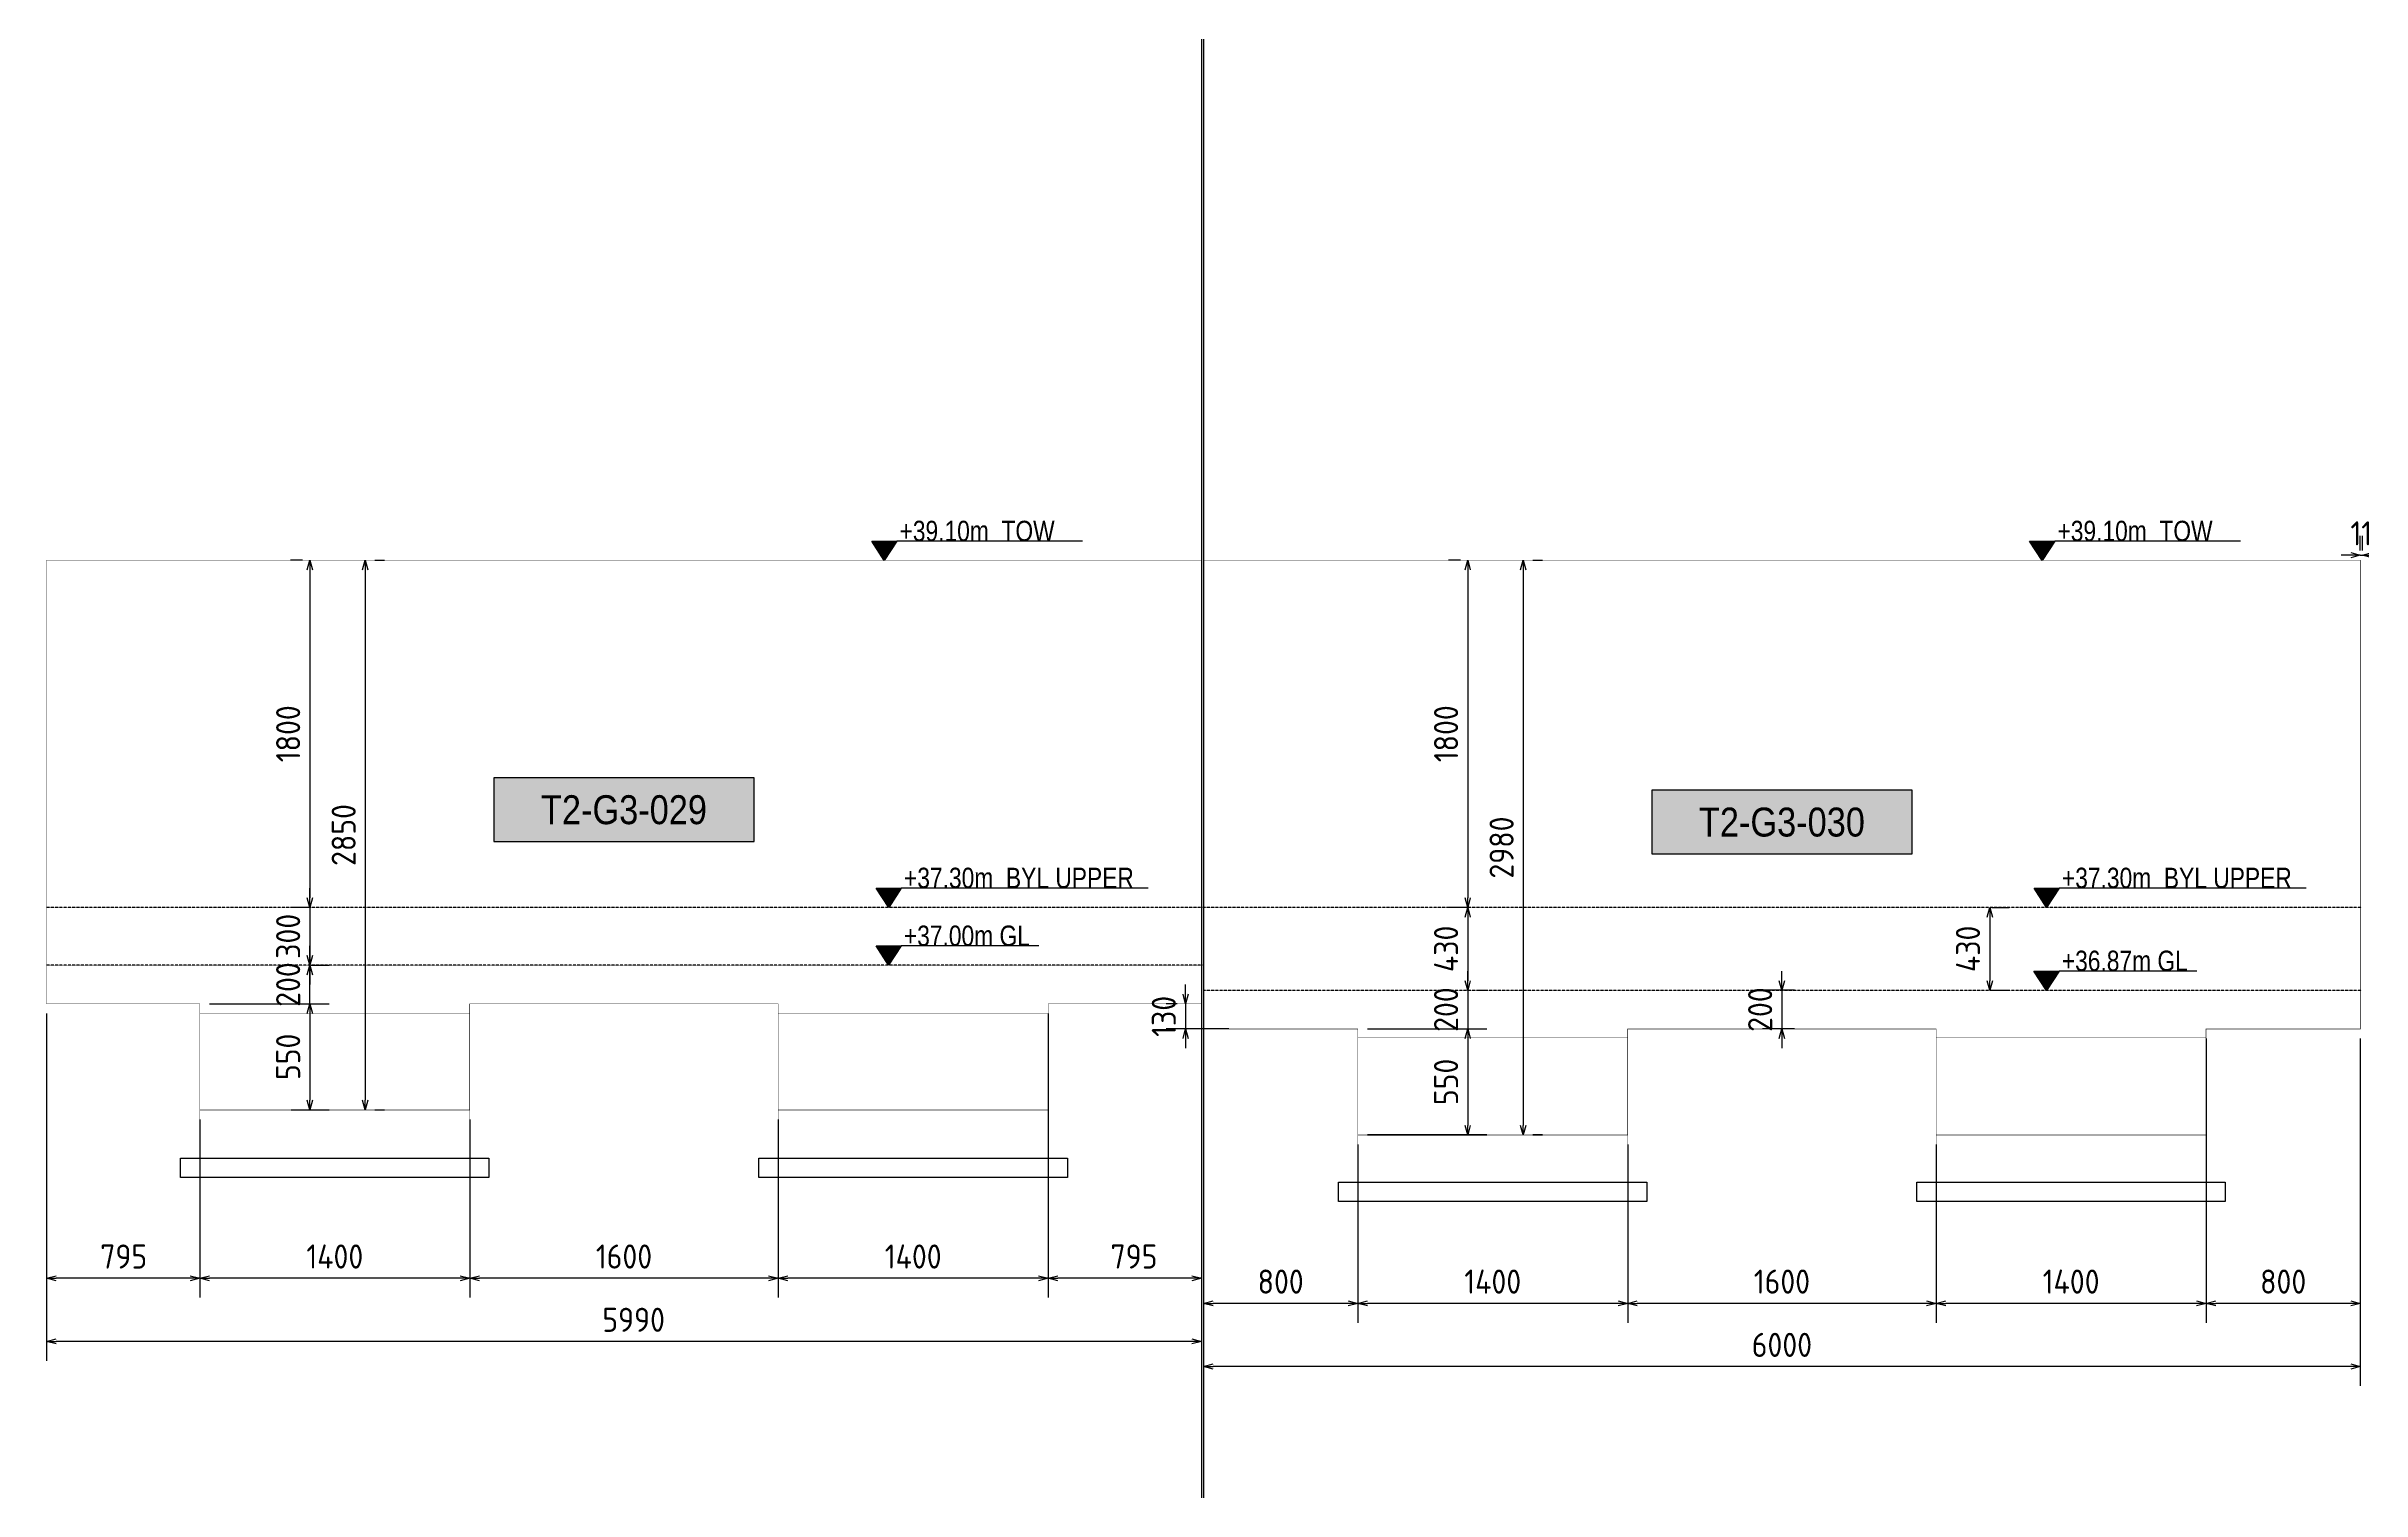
# Model space of a CAD drawing. Header units: centimetres. Extents: x -6122352 to 7132207, y -1694241 to 1947892.
# Drawn here: x 3731704 to 3743713, y 812710 to 820198 of the extents above; entities that cross this region are included whole.
import ezdxf
from ezdxf.enums import TextEntityAlignment as Align

# ---------------------------------------------------------------- set-up
doc = ezdxf.new("R2010")
doc.units = ezdxf.units.CM
doc.header["$MEASUREMENT"] = 0
doc.header["$PDMODE"] = 66
doc.header["$PDSIZE"] = 100
doc.linetypes.add('DASHED2', pattern=[0.375, 0.25, -0.125])
doc.linetypes.add('HIDDEN', pattern=[0.375, 0.25, -0.125])
for name, color, linetype in [('@MI-TYPE-01', 30, 'Continuous'), ('@MI-TYPE-02', 6, 'Continuous'), ('JML-Dimension', 1, 'Continuous'), ('PANEL-TAGS', 7, 'Continuous'), ('SECTION', 130, 'Continuous')]:
    doc.layers.add(name, color=color, linetype=linetype)
doc.styles.add('PANELTAG_STYLE', font='arial.ttf')
doc.styles.add('Schueco-BEMSTIL', font='isocpeur.ttf', dxfattribs={"width": 0.9})
doc.styles.add('txt-Pisa-std', font='arial.ttf', dxfattribs={"width": 0.8})
doc.dimstyles.new('MI- JWC-TXT-2.5 MM', dxfattribs={"dimscale": 1.5, "dimtxt": 2.5, "dimasz": 1, "dimexe": 2, "dimexo": 1, "dimgap": 1, "dimtad": 1, "dimdec": 0, "dimdsep": 46, "dimtxsty": 'Schueco-BEMSTIL', "dimblk": 'OPEN30', "dimcen": 0, "dimdle": 2, "dimclrd": 140, "dimclre": 8, "dimclrt": 40, "dimadec": 0, "dimazin": 2, "dimtfac": 1, "dimtdec": 0, "dimtix": 1, "dimtmove": 2, "dimatfit": 3, "dimldrblk": 'OPEN', "dimfxl": 2, "dimlwd": -1, "dimlwe": -1, "dimarcsym": 0})

# ---------------------------------------------------------------- blocks, each defined once
blk = doc.blocks.new('_Open30')
at = {"color": 0, "linetype": 'ByBlock', "lineweight": -2}
for p, q in [((-1, 0.27), (0, 0)), ((0, 0), (-1, -0.27)), ((0, 0), (-1, 0))]:
    blk.add_line(p, q, dxfattribs=at)
blk = doc.blocks.new('*D2874')
at = {"layer": '@MI-TYPE-01', "color": 8, "transparency": 16777216}
for p, q in [((3736900, 815184), (3736900, 813711)), ((3737695, 815184), (3737695, 813711))]:
    blk.add_line(p, q, dxfattribs=at)
at = {"layer": '@MI-TYPE-01', "color": 140, "transparency": 16777216}
blk.add_line((3737645, 813811), (3736950, 813811), dxfattribs=at)
at = {"layer": 'Defpoints', "color": 0, "transparency": 16777216}
for p in [(3736900, 815234), (3737695, 815234), (3736900, 813811)]:
    blk.add_point(p, dxfattribs=at)
at = {"layer": '@MI-TYPE-01', "color": 140, "transparency": 16777216, "xscale": 50, "yscale": 50, "zscale": 50, "rotation": 180}
blk.add_blockref('_Open30', (3736900, 813811), dxfattribs=at)
at = {"layer": '@MI-TYPE-01', "color": 140, "transparency": 16777216, "xscale": 50, "yscale": 50, "zscale": 50}
blk.add_blockref('_Open30', (3737695, 813811), dxfattribs=at)
at = {"layer": '@MI-TYPE-01', "color": 40, "transparency": 16777216, "insert": (3737345, 813924), "char_height": 125, "attachment_point": 5, "style": 'Schueco-BEMSTIL'}
blk.add_mtext('795', dxfattribs=at)
blk = doc.blocks.new('_Open')
at = {"color": 0, "linetype": 'ByBlock', "lineweight": -2}
for p, q in [((-1, 0.2), (0, 0)), ((-1, -0.2), (0, 0)), ((0, 0), (-1, 0))]:
    blk.add_line(p, q, dxfattribs=at)
blk = doc.blocks.new('*D2875')
at = {"layer": '@MI-TYPE-01', "color": 8, "transparency": 16777216}
for p, q in [((3736900, 815184), (3736900, 813711)), ((3735500, 814634), (3735500, 813711))]:
    blk.add_line(p, q, dxfattribs=at)
at = {"layer": '@MI-TYPE-01', "color": 140, "transparency": 16777216}
blk.add_line((3736850, 813811), (3735550, 813811), dxfattribs=at)
at = {"layer": 'Defpoints', "color": 0, "transparency": 16777216}
for p in [(3736900, 815234), (3735500, 814684), (3735500, 813811)]:
    blk.add_point(p, dxfattribs=at)
at = {"layer": '@MI-TYPE-01', "color": 140, "transparency": 16777216, "xscale": 50, "yscale": 50, "zscale": 50, "rotation": 180}
blk.add_blockref('_Open30', (3735500, 813811), dxfattribs=at)
at = {"layer": '@MI-TYPE-01', "color": 140, "transparency": 16777216, "xscale": 50, "yscale": 50, "zscale": 50}
blk.add_blockref('_Open30', (3736900, 813811), dxfattribs=at)
at = {"layer": '@MI-TYPE-01', "color": 40, "transparency": 16777216, "insert": (3736200, 813924), "char_height": 125, "attachment_point": 5, "style": 'Schueco-BEMSTIL'}
blk.add_mtext('1400', dxfattribs=at)
blk = doc.blocks.new('*D2876')
at = {"layer": '@MI-TYPE-01', "color": 8, "transparency": 16777216}
for p, q in [((3733900, 814634), (3733900, 813711)), ((3735500, 814634), (3735500, 813711))]:
    blk.add_line(p, q, dxfattribs=at)
at = {"layer": '@MI-TYPE-01', "color": 140, "transparency": 16777216}
blk.add_line((3735450, 813811), (3733950, 813811), dxfattribs=at)
at = {"layer": 'Defpoints', "color": 0, "transparency": 16777216}
for p in [(3733900, 814684), (3735500, 814684), (3733900, 813811)]:
    blk.add_point(p, dxfattribs=at)
at = {"layer": '@MI-TYPE-01', "color": 140, "transparency": 16777216, "xscale": 50, "yscale": 50, "zscale": 50, "rotation": 180}
blk.add_blockref('_Open30', (3733900, 813811), dxfattribs=at)
at = {"layer": '@MI-TYPE-01', "color": 140, "transparency": 16777216, "xscale": 50, "yscale": 50, "zscale": 50}
blk.add_blockref('_Open30', (3735500, 813811), dxfattribs=at)
at = {"layer": '@MI-TYPE-01', "color": 40, "transparency": 16777216, "insert": (3734700, 813924), "char_height": 125, "attachment_point": 5, "style": 'Schueco-BEMSTIL'}
blk.add_mtext('1600', dxfattribs=at)
blk = doc.blocks.new('*D2877')
at = {"layer": '@MI-TYPE-01', "color": 8, "transparency": 16777216}
for p, q in [((3732500, 814634), (3732500, 813711)), ((3733900, 814634), (3733900, 813711))]:
    blk.add_line(p, q, dxfattribs=at)
at = {"layer": '@MI-TYPE-01', "color": 140, "transparency": 16777216}
blk.add_line((3733850, 813811), (3732550, 813811), dxfattribs=at)
at = {"layer": 'Defpoints', "color": 0, "transparency": 16777216}
for p in [(3732500, 814684), (3733900, 814684), (3732500, 813811)]:
    blk.add_point(p, dxfattribs=at)
at = {"layer": '@MI-TYPE-01', "color": 140, "transparency": 16777216, "xscale": 50, "yscale": 50, "zscale": 50, "rotation": 180}
blk.add_blockref('_Open30', (3732500, 813811), dxfattribs=at)
at = {"layer": '@MI-TYPE-01', "color": 140, "transparency": 16777216, "xscale": 50, "yscale": 50, "zscale": 50}
blk.add_blockref('_Open30', (3733900, 813811), dxfattribs=at)
at = {"layer": '@MI-TYPE-01', "color": 40, "transparency": 16777216, "insert": (3733200, 813924), "char_height": 125, "attachment_point": 5, "style": 'Schueco-BEMSTIL'}
blk.add_mtext('1400', dxfattribs=at)
blk = doc.blocks.new('*D2878')
at = {"layer": '@MI-TYPE-01', "color": 8, "transparency": 16777216}
for p, q in [((3731705, 815184), (3731705, 813711)), ((3732500, 814634), (3732500, 813711))]:
    blk.add_line(p, q, dxfattribs=at)
at = {"layer": '@MI-TYPE-01', "color": 140, "transparency": 16777216}
blk.add_line((3732450, 813811), (3731755, 813811), dxfattribs=at)
at = {"layer": 'Defpoints', "color": 0, "transparency": 16777216}
for p in [(3731705, 815234), (3732500, 814684), (3731705, 813811)]:
    blk.add_point(p, dxfattribs=at)
at = {"layer": '@MI-TYPE-01', "color": 140, "transparency": 16777216, "xscale": 50, "yscale": 50, "zscale": 50, "rotation": 180}
blk.add_blockref('_Open30', (3731705, 813811), dxfattribs=at)
at = {"layer": '@MI-TYPE-01', "color": 140, "transparency": 16777216, "xscale": 50, "yscale": 50, "zscale": 50}
blk.add_blockref('_Open30', (3732500, 813811), dxfattribs=at)
at = {"layer": '@MI-TYPE-01', "color": 40, "transparency": 16777216, "insert": (3732105, 813924), "char_height": 125, "attachment_point": 5, "style": 'Schueco-BEMSTIL'}
blk.add_mtext('795', dxfattribs=at)
blk = doc.blocks.new('*D2879')
at = {"layer": '@MI-TYPE-01', "color": 8, "transparency": 16777216}
for p, q in [((3731705, 815184), (3731705, 813384)), ((3737695, 815184), (3737695, 813384))]:
    blk.add_line(p, q, dxfattribs=at)
at = {"layer": '@MI-TYPE-01', "color": 140, "transparency": 16777216}
blk.add_line((3737645, 813484), (3731755, 813484), dxfattribs=at)
at = {"layer": 'Defpoints', "color": 0, "transparency": 16777216}
for p in [(3731705, 815234), (3737695, 815234), (3731705, 813484)]:
    blk.add_point(p, dxfattribs=at)
at = {"layer": '@MI-TYPE-01', "color": 140, "transparency": 16777216, "xscale": 50, "yscale": 50, "zscale": 50, "rotation": 180}
blk.add_blockref('_Open30', (3731705, 813484), dxfattribs=at)
at = {"layer": '@MI-TYPE-01', "color": 140, "transparency": 16777216, "xscale": 50, "yscale": 50, "zscale": 50}
blk.add_blockref('_Open30', (3737695, 813484), dxfattribs=at)
at = {"layer": '@MI-TYPE-01', "color": 40, "transparency": 16777216, "insert": (3734750, 813596), "char_height": 125, "attachment_point": 5, "style": 'Schueco-BEMSTIL'}
blk.add_mtext('5990', dxfattribs=at)
blk = doc.blocks.new('T2-ELE FT')
at = {"color": 12, "linetype": 'HIDDEN', "ltscale": 5, "const_width": 2}
blk.add_lwpolyline([(30306558, 1676366), (30306558, 1676866), (30307958, 1676866), (30307958, 1676366)], dxfattribs=at)
at = {"color": 12, "ltscale": 20, "const_width": 2}
blk.add_lwpolyline([(30306558, 1676366), (30307958, 1676366), (30307958, 1676116), (30306558, 1676116)], close=True, dxfattribs=at)
at = {"color": 8, "ltscale": 20}
blk.add_lwpolyline([(30306458, 1676116), (30308058, 1676116), (30308058, 1676016), (30306458, 1676016)], close=True, dxfattribs=at)
blk = doc.blocks.new('*D2880')
at = {"layer": '@MI-TYPE-01', "color": 8, "transparency": 16777216}
for p, q in [((3733032, 817534), (3732970, 817534)), ((3733075, 815734), (3732970, 815734))]:
    blk.add_line(p, q, dxfattribs=at)
at = {"layer": '@MI-TYPE-01', "color": 140, "transparency": 16777216}
blk.add_line((3733070, 817484), (3733070, 815784), dxfattribs=at)
at = {"layer": 'Defpoints', "color": 0, "transparency": 16777216}
for p in [(3733082, 817534), (3733070, 815734), (3733125, 815734)]:
    blk.add_point(p, dxfattribs=at)
at = {"layer": '@MI-TYPE-01', "color": 140, "transparency": 16777216, "xscale": 50, "yscale": 50, "zscale": 50}
for p, rotation in [((3733070, 817534), 90), ((3733070, 815734), 270)]:
    blk.add_blockref('_Open30', p, dxfattribs=dict(at, rotation=rotation))
at = {"layer": '@MI-TYPE-01', "color": 40, "transparency": 16777216, "insert": (3732958, 816634), "char_height": 125, "attachment_point": 5, "rotation": 90, "style": 'Schueco-BEMSTIL'}
blk.add_mtext('1800', dxfattribs=at)
blk = doc.blocks.new('*D2881')
at = {"layer": '@MI-TYPE-01', "color": 8, "transparency": 16777216}
for p, q in [((3733408, 817534), (3733458, 817534)), ((3733408, 814684), (3733458, 814684))]:
    blk.add_line(p, q, dxfattribs=at)
at = {"layer": '@MI-TYPE-01', "color": 140, "transparency": 16777216}
blk.add_line((3733358, 817484), (3733358, 814734), dxfattribs=at)
at = {"layer": 'Defpoints', "color": 0, "transparency": 16777216}
for p in [(3733358, 817534), (3733358, 814684), (3733358, 814684)]:
    blk.add_point(p, dxfattribs=at)
at = {"layer": '@MI-TYPE-01', "color": 140, "transparency": 16777216, "xscale": 50, "yscale": 50, "zscale": 50}
for p, rotation in [((3733358, 817534), 90), ((3733358, 814684), 270)]:
    blk.add_blockref('_Open30', p, dxfattribs=dict(at, rotation=rotation))
at = {"layer": '@MI-TYPE-01', "color": 40, "transparency": 16777216, "insert": (3733246, 816109), "char_height": 125, "attachment_point": 5, "rotation": 90, "style": 'Schueco-BEMSTIL'}
blk.add_mtext('2850', dxfattribs=at)
blk = doc.blocks.new('*D2882')
at = {"layer": '@MI-TYPE-01', "color": 140, "transparency": 16777216}
for p, q in [((3733070, 815784), (3733070, 815834)), ((3733070, 815734), (3733070, 815434)), ((3733070, 815384), (3733070, 815334))]:
    blk.add_line(p, q, dxfattribs=at)
at = {"layer": '@MI-TYPE-01', "color": 8, "transparency": 16777216}
for p, q in [((3733032, 815734), (3732970, 815734)), ((3733078, 815434), (3733170, 815434))]:
    blk.add_line(p, q, dxfattribs=at)
at = {"layer": 'Defpoints', "color": 0, "transparency": 16777216}
for p in [(3733082, 815734), (3733028, 815434), (3733070, 815434)]:
    blk.add_point(p, dxfattribs=at)
at = {"layer": '@MI-TYPE-01', "color": 140, "transparency": 16777216, "xscale": 50, "yscale": 50, "zscale": 50}
for p, rotation in [((3733070, 815734), 270), ((3733070, 815434), 90)]:
    blk.add_blockref('_Open30', p, dxfattribs=dict(at, rotation=rotation))
at = {"layer": '@MI-TYPE-01', "color": 40, "transparency": 16777216, "insert": (3732958, 815584), "char_height": 125, "attachment_point": 5, "rotation": 90, "style": 'Schueco-BEMSTIL'}
blk.add_mtext('300', dxfattribs=at)
blk = doc.blocks.new('*D2883')
at = {"layer": '@MI-TYPE-01', "color": 8, "transparency": 16777216}
for p, q in [((3732550, 815234), (3733170, 815234)), ((3732974, 814684), (3733170, 814684))]:
    blk.add_line(p, q, dxfattribs=at)
at = {"layer": '@MI-TYPE-01', "color": 140, "transparency": 16777216}
blk.add_line((3733070, 815184), (3733070, 814734), dxfattribs=at)
at = {"layer": 'Defpoints', "color": 0, "transparency": 16777216}
for p in [(3732500, 815234), (3732924, 814684), (3733070, 814684)]:
    blk.add_point(p, dxfattribs=at)
at = {"layer": '@MI-TYPE-01', "color": 140, "transparency": 16777216, "xscale": 50, "yscale": 50, "zscale": 50}
for p, rotation in [((3733070, 815234), 90), ((3733070, 814684), 270)]:
    blk.add_blockref('_Open30', p, dxfattribs=dict(at, rotation=rotation))
at = {"layer": '@MI-TYPE-01', "color": 40, "transparency": 16777216, "insert": (3732958, 814959), "char_height": 125, "attachment_point": 5, "rotation": 90, "style": 'Schueco-BEMSTIL'}
blk.add_mtext('550', dxfattribs=at)
blk = doc.blocks.new('*U2058')
at = {"layer": 'JML-Dimension'}
h = blk.add_hatch(color=10, dxfattribs=at)
h.dxf.hatch_style = 1
h.paths.add_polyline_path([(0, 0), (-1.54, 2.37), (1.54, 2.37)])
blk.add_line((24.31, 2.37), (1.54, 2.37), dxfattribs=at)
blk.add_lwpolyline([(0, 0), (-1.54, 2.37), (1.54, 2.37), (0, 0)], dxfattribs=at)
at = {"color": 5, "style": 'txt-Pisa-std', "width": 0.8}
blk.add_attdef('+0.0', text='', height=2.5, dxfattribs=at).set_placement((1.87, 2.37), align=Align.BOTTOM_LEFT)
blk = doc.blocks.new('*U2056')
at = {"layer": 'JML-Dimension'}
h = blk.add_hatch(color=10, dxfattribs=at)
h.dxf.hatch_style = 1
h.paths.add_polyline_path([(0, 0), (-1.54, 2.37), (1.54, 2.37)])
blk.add_line((31.81, 2.37), (1.54, 2.37), dxfattribs=at)
blk.add_lwpolyline([(0, 0), (-1.54, 2.37), (1.54, 2.37), (0, 0)], dxfattribs=at)
at = {"color": 5, "style": 'txt-Pisa-std', "width": 0.8}
blk.add_attdef('+0.0', text='', height=2.5, dxfattribs=at).set_placement((1.87, 2.37), align=Align.BOTTOM_LEFT)
blk = doc.blocks.new('*U2214')
at = {"layer": 'JML-Dimension'}
h = blk.add_hatch(color=10, dxfattribs=at)
h.dxf.hatch_style = 1
h.paths.add_polyline_path([(0, 0), (-1.54, 2.37), (1.54, 2.37)])
blk.add_line((18.43, 2.37), (1.54, 2.37), dxfattribs=at)
blk.add_lwpolyline([(0, 0), (-1.54, 2.37), (1.54, 2.37), (0, 0)], dxfattribs=at)
at = {"color": 5, "style": 'txt-Pisa-std', "width": 0.8}
blk.add_attdef('+0.0', text='', height=2.5, dxfattribs=at).set_placement((1.87, 2.37), align=Align.BOTTOM_LEFT)
blk = doc.blocks.new('*D2885')
at = {"layer": '@MI-TYPE-01', "color": 8, "transparency": 16777216}
for p, q in [((3742906, 815054), (3742906, 813581)), ((3743706, 815054), (3743706, 813581))]:
    blk.add_line(p, q, dxfattribs=at)
at = {"layer": '@MI-TYPE-01', "color": 140, "transparency": 16777216}
blk.add_line((3743656, 813681), (3742956, 813681), dxfattribs=at)
at = {"layer": 'Defpoints', "color": 0, "transparency": 16777216}
for p in [(3742906, 815104), (3743706, 815104), (3742906, 813681)]:
    blk.add_point(p, dxfattribs=at)
at = {"layer": '@MI-TYPE-01', "color": 140, "transparency": 16777216, "xscale": 50, "yscale": 50, "zscale": 50, "rotation": 180}
blk.add_blockref('_Open30', (3742906, 813681), dxfattribs=at)
at = {"layer": '@MI-TYPE-01', "color": 140, "transparency": 16777216, "xscale": 50, "yscale": 50, "zscale": 50}
blk.add_blockref('_Open30', (3743706, 813681), dxfattribs=at)
at = {"layer": '@MI-TYPE-01', "color": 40, "transparency": 16777216, "insert": (3743306, 813794), "char_height": 125, "attachment_point": 5, "style": 'Schueco-BEMSTIL'}
blk.add_mtext('800', dxfattribs=at)
blk = doc.blocks.new('*D2886')
at = {"layer": '@MI-TYPE-01', "color": 8, "transparency": 16777216}
for p, q in [((3742906, 815054), (3742906, 813581)), ((3741506, 814504), (3741506, 813581))]:
    blk.add_line(p, q, dxfattribs=at)
at = {"layer": '@MI-TYPE-01', "color": 140, "transparency": 16777216}
blk.add_line((3742856, 813681), (3741556, 813681), dxfattribs=at)
at = {"layer": 'Defpoints', "color": 0, "transparency": 16777216}
for p in [(3742906, 815104), (3741506, 814554), (3741506, 813681)]:
    blk.add_point(p, dxfattribs=at)
at = {"layer": '@MI-TYPE-01', "color": 140, "transparency": 16777216, "xscale": 50, "yscale": 50, "zscale": 50, "rotation": 180}
blk.add_blockref('_Open30', (3741506, 813681), dxfattribs=at)
at = {"layer": '@MI-TYPE-01', "color": 140, "transparency": 16777216, "xscale": 50, "yscale": 50, "zscale": 50}
blk.add_blockref('_Open30', (3742906, 813681), dxfattribs=at)
at = {"layer": '@MI-TYPE-01', "color": 40, "transparency": 16777216, "insert": (3742206, 813794), "char_height": 125, "attachment_point": 5, "style": 'Schueco-BEMSTIL'}
blk.add_mtext('1400', dxfattribs=at)
blk = doc.blocks.new('*D2887')
at = {"layer": '@MI-TYPE-01', "color": 8, "transparency": 16777216}
for p, q in [((3739906, 814504), (3739906, 813581)), ((3741506, 814504), (3741506, 813581))]:
    blk.add_line(p, q, dxfattribs=at)
at = {"layer": '@MI-TYPE-01', "color": 140, "transparency": 16777216}
blk.add_line((3741456, 813681), (3739956, 813681), dxfattribs=at)
at = {"layer": 'Defpoints', "color": 0, "transparency": 16777216}
for p in [(3739906, 814554), (3741506, 814554), (3739906, 813681)]:
    blk.add_point(p, dxfattribs=at)
at = {"layer": '@MI-TYPE-01', "color": 140, "transparency": 16777216, "xscale": 50, "yscale": 50, "zscale": 50, "rotation": 180}
blk.add_blockref('_Open30', (3739906, 813681), dxfattribs=at)
at = {"layer": '@MI-TYPE-01', "color": 140, "transparency": 16777216, "xscale": 50, "yscale": 50, "zscale": 50}
blk.add_blockref('_Open30', (3741506, 813681), dxfattribs=at)
at = {"layer": '@MI-TYPE-01', "color": 40, "transparency": 16777216, "insert": (3740706, 813794), "char_height": 125, "attachment_point": 5, "style": 'Schueco-BEMSTIL'}
blk.add_mtext('1600', dxfattribs=at)
blk = doc.blocks.new('*D2888')
at = {"layer": '@MI-TYPE-01', "color": 8, "transparency": 16777216}
for p, q in [((3738506, 814504), (3738506, 813581)), ((3739906, 814504), (3739906, 813581))]:
    blk.add_line(p, q, dxfattribs=at)
at = {"layer": '@MI-TYPE-01', "color": 140, "transparency": 16777216}
blk.add_line((3739856, 813681), (3738556, 813681), dxfattribs=at)
at = {"layer": 'Defpoints', "color": 0, "transparency": 16777216}
for p in [(3738506, 814554), (3739906, 814554), (3738506, 813681)]:
    blk.add_point(p, dxfattribs=at)
at = {"layer": '@MI-TYPE-01', "color": 140, "transparency": 16777216, "xscale": 50, "yscale": 50, "zscale": 50, "rotation": 180}
blk.add_blockref('_Open30', (3738506, 813681), dxfattribs=at)
at = {"layer": '@MI-TYPE-01', "color": 140, "transparency": 16777216, "xscale": 50, "yscale": 50, "zscale": 50}
blk.add_blockref('_Open30', (3739906, 813681), dxfattribs=at)
at = {"layer": '@MI-TYPE-01', "color": 40, "transparency": 16777216, "insert": (3739206, 813794), "char_height": 125, "attachment_point": 5, "style": 'Schueco-BEMSTIL'}
blk.add_mtext('1400', dxfattribs=at)
blk = doc.blocks.new('*D2889')
at = {"layer": '@MI-TYPE-01', "color": 8, "transparency": 16777216}
for p, q in [((3737706, 815054), (3737706, 813581)), ((3738506, 814504), (3738506, 813581))]:
    blk.add_line(p, q, dxfattribs=at)
at = {"layer": '@MI-TYPE-01', "color": 140, "transparency": 16777216}
blk.add_line((3738456, 813681), (3737756, 813681), dxfattribs=at)
at = {"layer": 'Defpoints', "color": 0, "transparency": 16777216}
for p in [(3737706, 815104), (3738506, 814554), (3737706, 813681)]:
    blk.add_point(p, dxfattribs=at)
at = {"layer": '@MI-TYPE-01', "color": 140, "transparency": 16777216, "xscale": 50, "yscale": 50, "zscale": 50, "rotation": 180}
blk.add_blockref('_Open30', (3737706, 813681), dxfattribs=at)
at = {"layer": '@MI-TYPE-01', "color": 140, "transparency": 16777216, "xscale": 50, "yscale": 50, "zscale": 50}
blk.add_blockref('_Open30', (3738506, 813681), dxfattribs=at)
at = {"layer": '@MI-TYPE-01', "color": 40, "transparency": 16777216, "insert": (3738106, 813794), "char_height": 125, "attachment_point": 5, "style": 'Schueco-BEMSTIL'}
blk.add_mtext('800', dxfattribs=at)
blk = doc.blocks.new('*D2890')
at = {"layer": '@MI-TYPE-01', "color": 8, "transparency": 16777216}
for p, q in [((3737706, 815054), (3737706, 813254)), ((3743706, 815054), (3743706, 813254))]:
    blk.add_line(p, q, dxfattribs=at)
at = {"layer": '@MI-TYPE-01', "color": 140, "transparency": 16777216}
blk.add_line((3743656, 813354), (3737756, 813354), dxfattribs=at)
at = {"layer": 'Defpoints', "color": 0, "transparency": 16777216}
for p in [(3737706, 815104), (3743706, 815104), (3737706, 813354)]:
    blk.add_point(p, dxfattribs=at)
at = {"layer": '@MI-TYPE-01', "color": 140, "transparency": 16777216, "xscale": 50, "yscale": 50, "zscale": 50, "rotation": 180}
blk.add_blockref('_Open30', (3737706, 813354), dxfattribs=at)
at = {"layer": '@MI-TYPE-01', "color": 140, "transparency": 16777216, "xscale": 50, "yscale": 50, "zscale": 50}
blk.add_blockref('_Open30', (3743706, 813354), dxfattribs=at)
at = {"layer": '@MI-TYPE-01', "color": 40, "transparency": 16777216, "insert": (3740706, 813466), "char_height": 125, "attachment_point": 5, "style": 'Schueco-BEMSTIL'}
blk.add_mtext('6000', dxfattribs=at)
blk = doc.blocks.new('*D2891')
at = {"layer": '@MI-TYPE-01', "color": 8, "transparency": 16777216}
for p, q in [((3739038, 817534), (3738976, 817534)), ((3739081, 815734), (3738976, 815734))]:
    blk.add_line(p, q, dxfattribs=at)
at = {"layer": '@MI-TYPE-01', "color": 140, "transparency": 16777216}
blk.add_line((3739076, 817484), (3739076, 815784), dxfattribs=at)
at = {"layer": 'Defpoints', "color": 0, "transparency": 16777216}
for p in [(3739088, 817534), (3739076, 815734), (3739131, 815734)]:
    blk.add_point(p, dxfattribs=at)
at = {"layer": '@MI-TYPE-01', "color": 140, "transparency": 16777216, "xscale": 50, "yscale": 50, "zscale": 50}
for p, rotation in [((3739076, 817534), 90), ((3739076, 815734), 270)]:
    blk.add_blockref('_Open30', p, dxfattribs=dict(at, rotation=rotation))
at = {"layer": '@MI-TYPE-01', "color": 40, "transparency": 16777216, "insert": (3738964, 816634), "char_height": 125, "attachment_point": 5, "rotation": 90, "style": 'Schueco-BEMSTIL'}
blk.add_mtext('1800', dxfattribs=at)
blk = doc.blocks.new('*D2884')
at = {"layer": '@MI-TYPE-01', "color": 8, "transparency": 16777216}
for p, q in [((3739414, 817534), (3739464, 817534)), ((3739414, 814554), (3739464, 814554))]:
    blk.add_line(p, q, dxfattribs=at)
at = {"layer": '@MI-TYPE-01', "color": 140, "transparency": 16777216}
blk.add_line((3739364, 817484), (3739364, 814604), dxfattribs=at)
at = {"layer": 'Defpoints', "color": 0, "transparency": 16777216}
for p in [(3739364, 817534), (3739364, 814554), (3739364, 814554)]:
    blk.add_point(p, dxfattribs=at)
at = {"layer": '@MI-TYPE-01', "color": 140, "transparency": 16777216, "xscale": 50, "yscale": 50, "zscale": 50}
for p, rotation in [((3739364, 817534), 90), ((3739364, 814554), 270)]:
    blk.add_blockref('_Open30', p, dxfattribs=dict(at, rotation=rotation))
at = {"layer": '@MI-TYPE-01', "color": 40, "transparency": 16777216, "insert": (3739252, 816044), "char_height": 125, "attachment_point": 5, "rotation": 90, "style": 'Schueco-BEMSTIL'}
blk.add_mtext('2980', dxfattribs=at)
blk = doc.blocks.new('*D2980')
at = {"layer": '@MI-TYPE-01', "color": 140, "transparency": 16777216}
for p, q in [((3733070, 815484), (3733070, 815534)), ((3733070, 815234), (3733070, 815434)), ((3733070, 815184), (3733070, 815134))]:
    blk.add_line(p, q, dxfattribs=at)
at = {"layer": '@MI-TYPE-01', "color": 8, "transparency": 16777216}
for p, q in [((3733120, 815434), (3733170, 815434)), ((3732550, 815234), (3733170, 815234))]:
    blk.add_line(p, q, dxfattribs=at)
at = {"layer": 'Defpoints', "color": 0, "transparency": 16777216}
for p in [(3733070, 815434), (3733070, 815434), (3732500, 815234)]:
    blk.add_point(p, dxfattribs=at)
at = {"layer": '@MI-TYPE-01', "color": 140, "transparency": 16777216, "xscale": 50, "yscale": 50, "zscale": 50}
for p, rotation in [((3733070, 815434), 270), ((3733070, 815234), 90)]:
    blk.add_blockref('_Open30', p, dxfattribs=dict(at, rotation=rotation))
at = {"layer": '@MI-TYPE-01', "color": 40, "transparency": 16777216, "insert": (3732958, 815334), "char_height": 125, "attachment_point": 5, "rotation": 90, "style": 'Schueco-BEMSTIL'}
blk.add_mtext('200', dxfattribs=at)
blk = doc.blocks.new('*D2991')
at = {"layer": '@MI-TYPE-01', "color": 8, "transparency": 16777216}
for p, q in [((3741795, 815734), (3741884, 815734)), ((3741795, 815304), (3741884, 815304))]:
    blk.add_line(p, q, dxfattribs=at)
at = {"layer": '@MI-TYPE-01', "color": 140, "transparency": 16777216}
blk.add_line((3741784, 815684), (3741784, 815354), dxfattribs=at)
at = {"layer": 'Defpoints', "color": 0, "transparency": 16777216}
for p in [(3741745, 815734), (3741745, 815304), (3741784, 815304)]:
    blk.add_point(p, dxfattribs=at)
at = {"layer": '@MI-TYPE-01', "color": 140, "transparency": 16777216, "xscale": 50, "yscale": 50, "zscale": 50}
for p, rotation in [((3741784, 815734), 90), ((3741784, 815304), 270)]:
    blk.add_blockref('_Open30', p, dxfattribs=dict(at, rotation=rotation))
at = {"layer": '@MI-TYPE-01', "color": 40, "transparency": 16777216, "insert": (3741671, 815519), "char_height": 125, "attachment_point": 5, "rotation": 90, "style": 'Schueco-BEMSTIL'}
blk.add_mtext('430', dxfattribs=at)
blk = doc.blocks.new('*D2992')
at = {"layer": '@MI-TYPE-01', "color": 140, "transparency": 16777216}
for p, q in [((3740706, 815354), (3740706, 815404)), ((3740706, 815304), (3740706, 815104)), ((3740706, 815054), (3740706, 815004))]:
    blk.add_line(p, q, dxfattribs=at)
at = {"layer": '@MI-TYPE-01', "color": 8, "transparency": 16777216}
for p, q in [((3740772, 815304), (3740606, 815304)), ((3740772, 815104), (3740606, 815104))]:
    blk.add_line(p, q, dxfattribs=at)
at = {"layer": 'Defpoints', "color": 0, "transparency": 16777216}
for p in [(3740822, 815304), (3740706, 815104), (3740822, 815104)]:
    blk.add_point(p, dxfattribs=at)
at = {"layer": '@MI-TYPE-01', "color": 140, "transparency": 16777216, "xscale": 50, "yscale": 50, "zscale": 50}
for p, rotation in [((3740706, 815304), 270), ((3740706, 815104), 90)]:
    blk.add_blockref('_Open30', p, dxfattribs=dict(at, rotation=rotation))
at = {"layer": '@MI-TYPE-01', "color": 40, "transparency": 16777216, "insert": (3740593, 815204), "char_height": 125, "attachment_point": 5, "rotation": 90, "style": 'Schueco-BEMSTIL'}
blk.add_mtext('200', dxfattribs=at)
blk = doc.blocks.new('*D2993')
at = {"layer": '@MI-TYPE-01', "color": 8, "transparency": 16777216}
for p, q in [((3739081, 815734), (3738976, 815734)), ((3739122, 815304), (3739176, 815304))]:
    blk.add_line(p, q, dxfattribs=at)
at = {"layer": '@MI-TYPE-01', "color": 140, "transparency": 16777216}
blk.add_line((3739076, 815684), (3739076, 815354), dxfattribs=at)
at = {"layer": 'Defpoints', "color": 0, "transparency": 16777216}
for p in [(3739131, 815734), (3739072, 815304), (3739076, 815304)]:
    blk.add_point(p, dxfattribs=at)
at = {"layer": '@MI-TYPE-01', "color": 140, "transparency": 16777216, "xscale": 50, "yscale": 50, "zscale": 50}
for p, rotation in [((3739076, 815734), 90), ((3739076, 815304), 270)]:
    blk.add_blockref('_Open30', p, dxfattribs=dict(at, rotation=rotation))
at = {"layer": '@MI-TYPE-01', "color": 40, "transparency": 16777216, "insert": (3738964, 815519), "char_height": 125, "attachment_point": 5, "rotation": 90, "style": 'Schueco-BEMSTIL'}
blk.add_mtext('430', dxfattribs=at)
blk = doc.blocks.new('*D2994')
at = {"layer": '@MI-TYPE-01', "color": 140, "transparency": 16777216}
for p, q in [((3739076, 815354), (3739076, 815404)), ((3739076, 815304), (3739076, 815104)), ((3739076, 815054), (3739076, 815004))]:
    blk.add_line(p, q, dxfattribs=at)
at = {"layer": '@MI-TYPE-01', "color": 8, "transparency": 16777216}
for p, q in [((3739122, 815304), (3739176, 815304)), ((3738556, 815104), (3739176, 815104))]:
    blk.add_line(p, q, dxfattribs=at)
at = {"layer": 'Defpoints', "color": 0, "transparency": 16777216}
for p in [(3739072, 815304), (3738506, 815104), (3739076, 815104)]:
    blk.add_point(p, dxfattribs=at)
at = {"layer": '@MI-TYPE-01', "color": 140, "transparency": 16777216, "xscale": 50, "yscale": 50, "zscale": 50}
for p, rotation in [((3739076, 815304), 270), ((3739076, 815104), 90)]:
    blk.add_blockref('_Open30', p, dxfattribs=dict(at, rotation=rotation))
at = {"layer": '@MI-TYPE-01', "color": 40, "transparency": 16777216, "insert": (3738964, 815204), "char_height": 125, "attachment_point": 5, "rotation": 90, "style": 'Schueco-BEMSTIL'}
blk.add_mtext('200', dxfattribs=at)
blk = doc.blocks.new('*D2995')
at = {"layer": '@MI-TYPE-01', "color": 8, "transparency": 16777216}
for p, q in [((3738556, 815104), (3739176, 815104)), ((3738556, 814554), (3739176, 814554))]:
    blk.add_line(p, q, dxfattribs=at)
at = {"layer": '@MI-TYPE-01', "color": 140, "transparency": 16777216}
blk.add_line((3739076, 815054), (3739076, 814604), dxfattribs=at)
at = {"layer": 'Defpoints', "color": 0, "transparency": 16777216}
for p in [(3738506, 815104), (3738506, 814554), (3739076, 814554)]:
    blk.add_point(p, dxfattribs=at)
at = {"layer": '@MI-TYPE-01', "color": 140, "transparency": 16777216, "xscale": 50, "yscale": 50, "zscale": 50}
for p, rotation in [((3739076, 815104), 90), ((3739076, 814554), 270)]:
    blk.add_blockref('_Open30', p, dxfattribs=dict(at, rotation=rotation))
at = {"layer": '@MI-TYPE-01', "color": 40, "transparency": 16777216, "insert": (3738964, 814829), "char_height": 125, "attachment_point": 5, "rotation": 90, "style": 'Schueco-BEMSTIL'}
blk.add_mtext('550', dxfattribs=at)
blk = doc.blocks.new('*D3010')
at = {"layer": '@MI-TYPE-01', "color": 8, "transparency": 16777216}
for p, q in [((3743706, 817584), (3743706, 817660)), ((3743717, 817584), (3743717, 817660))]:
    blk.add_line(p, q, dxfattribs=at)
at = {"layer": '@MI-TYPE-01', "color": 140, "transparency": 16777216}
for p, q in [((3743656, 817560), (3743606, 817560)), ((3743706, 817560), (3743717, 817560)), ((3743767, 817560), (3743817, 817560))]:
    blk.add_line(p, q, dxfattribs=at)
at = {"layer": 'Defpoints', "color": 0, "transparency": 16777216}
for p in [(3743706, 817534), (3743717, 817560), (3743717, 817534)]:
    blk.add_point(p, dxfattribs=at)
at = {"layer": '@MI-TYPE-01', "color": 140, "transparency": 16777216, "xscale": 50, "yscale": 50, "zscale": 50}
blk.add_blockref('_Open30', (3743706, 817560), dxfattribs=at)
at = {"layer": '@MI-TYPE-01', "color": 140, "transparency": 16777216, "xscale": 50, "yscale": 50, "zscale": 50, "rotation": 180}
blk.add_blockref('_Open30', (3743717, 817560), dxfattribs=at)
at = {"layer": '@MI-TYPE-01', "color": 40, "transparency": 16777216, "insert": (3743711, 817673), "char_height": 125, "attachment_point": 5, "style": 'Schueco-BEMSTIL'}
blk.add_mtext('11', dxfattribs=at)
blk = doc.blocks.new('PANELTAG')
at = {"layer": 'PANEL-TAGS', "color": 1}
blk.add_lwpolyline([(-13.5, -3.3), (13.5, -3.3), (13.5, 3.3), (-13.5, 3.3)], close=True, dxfattribs=at)
at = {"layer": 'PANEL-TAGS', "color": 40, "true_color": 0xffd700}
blk.add_solid([(-13.5, -3.3), (13.5, -3.3), (-13.5, 3.3), (13.5, 3.3)], dxfattribs=at)
at = {"layer": 'PANEL-TAGS', "color": 5, "style": 'PANELTAG_STYLE', "width": 0.85}
blk.add_attdef('TAGNO', text='', height=3, dxfattribs=at).set_placement((0, 0), align=Align.MIDDLE)
blk = doc.blocks.new('*D3031')
at = {"layer": '@MI-TYPE-01', "color": 140, "transparency": 16777216}
for p, q in [((3737613, 815284), (3737613, 815334)), ((3737613, 815234), (3737613, 815104)), ((3737613, 815054), (3737613, 815004))]:
    blk.add_line(p, q, dxfattribs=at)
at = {"layer": '@MI-TYPE-01', "color": 8, "transparency": 16777216}
for p, q in [((3737570, 815234), (3737513, 815234)), ((3737838, 815104), (3737513, 815104))]:
    blk.add_line(p, q, dxfattribs=at)
at = {"layer": 'Defpoints', "color": 0, "transparency": 16777216}
for p in [(3737620, 815234), (3737613, 815104), (3737888, 815104)]:
    blk.add_point(p, dxfattribs=at)
at = {"layer": '@MI-TYPE-01', "color": 140, "transparency": 16777216, "xscale": 50, "yscale": 50, "zscale": 50}
for p, rotation in [((3737613, 815234), 270), ((3737613, 815104), 90)]:
    blk.add_blockref('_Open30', p, dxfattribs=dict(at, rotation=rotation))
at = {"layer": '@MI-TYPE-01', "color": 40, "transparency": 16777216, "insert": (3737500, 815169), "char_height": 125, "attachment_point": 5, "rotation": 90, "style": 'Schueco-BEMSTIL'}
blk.add_mtext('130', dxfattribs=at)

msp = doc.modelspace()

# ---------------------------------------------------------------- linework, layer by layer
at = {"layer": '@MI-TYPE-01', "const_width": 2.5}
for points in [[(3737694.8432, 817533.57191), (3731704.8432, 817533.57191), (3731704.8432, 815233.57195), (3732499.8432, 815233.57195), (3732499.8432, 814683.57195), (3733899.8432, 814683.57195), (3733899.8432, 815233.57195), (3735499.8432, 815233.57195), (3735499.8432, 814683.57195), (3736899.8432, 814683.57195), (3736899.8432, 815233.57195), (3737694.8432, 815233.57195)], [(3743705.87172, 817533.57191), (3737705.87172, 817533.57191), (3737705.87172, 815103.57195), (3738505.87172, 815103.57195), (3738505.87172, 814553.57195), (3739905.87172, 814553.57195), (3739905.87172, 815103.57195), (3741505.87172, 815103.57195), (3741505.87172, 814553.57195), (3742905.87172, 814553.57195), (3742905.87172, 815103.57195), (3743705.87172, 815103.57195)]]:
    msp.add_lwpolyline(points, close=True, dxfattribs=at)
at = {"layer": '@MI-TYPE-02', "color": 160, "linetype": 'DASHED2', "ltscale": 5}
for points in [[(3737699.8432, 815733.57195), (3731704.8432, 815733.57195)], [(3743710.87172, 815733.57195), (3737705.87172, 815733.57195)], [(3737699.8432, 815433.57195), (3731704.8432, 815433.57195)], [(3743710.87172, 815303.57195), (3737705.87172, 815303.57195)]]:
    msp.add_lwpolyline(points, dxfattribs=at)
at = {"layer": 'Defpoints', "color": 8}
for p, q in [((3737694.8432, 842660.059), (3737694.8432, 788302.35164)), ((3737705.87172, 842660.059), (3737705.87172, 788302.35164))]:
    msp.add_line(p, q, dxfattribs=at)

# ---------------------------------------------------------------- block references
at = {"color": 2}
for p in [(-26574058.31836, -861682.30181), (-26571058.31836, -861682.30181), (-26568052.28985, -861807.30181), (-26565052.28985, -861807.30181)]:
    msp.add_blockref('T2-ELE FT', p, dxfattribs=at)
at = {"layer": 'PANEL-TAGS'}
ref = msp.add_blockref('PANELTAG', (3734699.8432, 816240.29975), dxfattribs=dict(at, xscale=50, yscale=50, zscale=50))
ref.add_attrib('TAGNO', 'T2-G3-029', dxfattribs={"color": 5, "height": 150, "style": 'PANELTAG_STYLE', "width": 0.85}).set_placement((3734699.8432, 816240.29975), align=Align.MIDDLE_CENTER)
ref = msp.add_blockref('PANELTAG', (3740705.87172, 816176.22702), dxfattribs=dict(at, xscale=50, yscale=50, zscale=50))
ref.add_attrib('TAGNO', 'T2-G3-030', dxfattribs={"color": 5, "height": 150, "style": 'PANELTAG_STYLE', "width": 0.85}).set_placement((3740705.87172, 816176.22702), align=Align.MIDDLE_CENTER)
at = {"layer": 'SECTION', "color": 6}
ref = msp.add_blockref('*U2058', (3736049.99277, 817532.08585), dxfattribs=dict(at, xscale=42.30147098076819, yscale=42.30147098076819, zscale=42.30147098076819))
ref.add_attrib('+0.0', '+39.10m  TOW', (3736129.12142, 817632.34292), dxfattribs={"layer": 'JML-Dimension', "color": 5, "height": 105.7536775, "style": 'txt-Pisa-std', "width": 0.8})
ref = msp.add_blockref('*U2058', (3742056.02128, 817532.08585), dxfattribs=dict(at, xscale=42.30147098076819, yscale=42.30147098076819, zscale=42.30147098076819))
ref.add_attrib('+0.0', '+39.10m  TOW', (3742135.14993, 817632.34292), dxfattribs={"layer": 'JML-Dimension', "color": 5, "height": 105.7536775, "style": 'txt-Pisa-std', "width": 0.8})
ref = msp.add_blockref('*U2056', (3736073.09284, 815733.57195), dxfattribs=dict(at, xscale=42.30147098076819, yscale=42.30147098076819, zscale=42.30147098076819))
ref.add_attrib('+0.0', '+37.30m  BYL UPPER', (3736152.22149, 815833.82902), dxfattribs={"layer": 'JML-Dimension', "color": 5, "height": 105.7536775, "style": 'txt-Pisa-std', "width": 0.8})
ref = msp.add_blockref('*U2056', (3742079.12135, 815733.57195), dxfattribs=dict(at, xscale=42.30147098076819, yscale=42.30147098076819, zscale=42.30147098076819))
ref.add_attrib('+0.0', '+37.30m  BYL UPPER', (3742158.25, 815833.82902), dxfattribs={"layer": 'JML-Dimension', "color": 5, "height": 105.7536775, "style": 'txt-Pisa-std', "width": 0.8})
ref = msp.add_blockref('*U2214', (3736072.55283, 815433.57195), dxfattribs=dict(at, xscale=42.30147098076819, yscale=42.30147098076819, zscale=42.30147098076819))
ref.add_attrib('+0.0', '+37.00m GL', (3736151.68148, 815533.90115), dxfattribs={"layer": 'JML-Dimension', "color": 5, "height": 105.753677, "style": 'txt-Pisa-std', "width": 0.8})
ref = msp.add_blockref('*U2214', (3742078.58135, 815303.57195), dxfattribs=dict(at, xscale=42.30147098076819, yscale=42.30147098076819, zscale=42.30147098076819))
ref.add_attrib('+0.0', '+36.87m GL', (3742157.71, 815403.90115), dxfattribs={"layer": 'JML-Dimension', "color": 5, "height": 105.753677, "style": 'txt-Pisa-std', "width": 0.8})

# ---------------------------------------------------------------- dimensions: what is measured, and where the dimension line sits
at = {"layer": '@MI-TYPE-01'}
dim = msp.add_linear_dim(base=(3743716.90023, 817560.29705), p1=(3743705.87172, 817533.53938), p2=(3743716.90023, 817533.57191), dimstyle='MI- JWC-TXT-2.5 MM', dxfattribs=at)
dim.commit()
dim.dimension.update_dxf_attribs({"geometry": '*D3010', "text_midpoint": (3743711.38597, 817672.79705)})
for base, p1, p2, picture, middle in [((3733070.10389, 815733.57195), (3733081.94272, 817533.57191), (3733124.74922, 815733.57195), '*D2880', (3732957.60389, 816633.57193)), ((3733358.38613, 814683.57195), (3733357.63769, 817533.57191), (3733357.63769, 814683.57195), '*D2881', (3733245.88613, 816108.57193)), ((3739076.1324, 815733.57195), (3739087.97123, 817533.57191), (3739130.77774, 815733.57195), '*D2891', (3738963.6324, 816633.57193)), ((3739364.41464, 814553.57195), (3739363.66621, 817533.57191), (3739363.66621, 814553.57195), '*D2884', (3739251.91464, 816043.57193)), ((3733070.10389, 815433.57195), (3733081.94272, 815733.57195), (3733028.37016, 815433.57195), '*D2882', (3732957.60389, 815583.57195)), ((3739076.1324, 815303.57195), (3739130.77774, 815733.57195), (3739071.75255, 815303.57195), '*D2993', (3738963.6324, 815518.57195)), ((3741783.91356, 815303.57195), (3741744.55575, 815733.57195), (3741744.55575, 815303.57195), '*D2991', (3741671.41356, 815518.57195)), ((3733070.10389, 815433.57195), (3732499.8432, 815233.57195), (3733070.10389, 815433.57195), '*D2980', (3732957.60389, 815333.57195)), ((3737612.97896, 815103.57195), (3737619.57172, 815233.57195), (3737887.75482, 815103.57195), '*D3031', (3737500.47896, 815168.57195)), ((3739076.1324, 815103.57195), (3739071.75255, 815303.57195), (3738505.87172, 815103.57195), '*D2994', (3738963.6324, 815203.57195)), ((3740705.87172, 815103.57195), (3740821.51889, 815303.57195), (3740821.51889, 815103.57195), '*D2992', (3740593.37172, 815203.57195)), ((3733070.10389, 814683.57195), (3732499.8432, 815233.57195), (3732924.42004, 814683.57195), '*D2883', (3732957.60389, 814958.57195)), ((3739076.1324, 814553.57195), (3738505.87172, 815103.57195), (3738505.87172, 814553.57195), '*D2995', (3738963.6324, 814828.57195))]:
    dim = msp.add_linear_dim(base=base, p1=p1, p2=p2, angle=90, dimstyle='MI- JWC-TXT-2.5 MM', dxfattribs=at)
    dim.commit()
    dim.dimension.update_dxf_attribs({"geometry": picture, "text_midpoint": middle})
for base, p1, p2, picture, middle in [((3731704.8432, 813811.21948), (3732499.8432, 814683.57195), (3731704.8432, 815233.57195), '*D2878', (3732104.8432, 813811.21948)), ((3731704.8432, 813483.74685), (3737694.8432, 815233.57195), (3731704.8432, 815233.57195), '*D2879', (3734749.8432, 813483.74685)), ((3735499.8432, 813811.21948), (3736899.8432, 815233.57195), (3735499.8432, 814683.57195), '*D2875', (3736199.8432, 813811.21948)), ((3736899.8432, 813811.21948), (3737694.8432, 815233.57195), (3736899.8432, 815233.57195), '*D2874', (3737344.8432, 813811.21948)), ((3737705.87172, 813681.21948), (3738505.87172, 814553.57195), (3737705.87172, 815103.57195), '*D2889', (3738105.87172, 813681.21948)), ((3737705.87172, 813353.74685), (3743705.87172, 815103.57195), (3737705.87172, 815103.57195), '*D2890', (3740705.87172, 813353.74685)), ((3741505.87172, 813681.21948), (3742905.87172, 815103.57195), (3741505.87172, 814553.57195), '*D2886', (3742205.87172, 813681.21948)), ((3742905.87172, 813681.21948), (3743705.87172, 815103.57195), (3742905.87172, 815103.57195), '*D2885', (3743305.87172, 813681.21948)), ((3732499.8432, 813811.21948), (3733899.8432, 814683.57195), (3732499.8432, 814683.57195), '*D2877', (3733199.8432, 813811.21948)), ((3733899.8432, 813811.21948), (3735499.8432, 814683.57195), (3733899.8432, 814683.57195), '*D2876', (3734699.8432, 813811.21948)), ((3738505.87172, 813681.21948), (3739905.87172, 814553.57195), (3738505.87172, 814553.57195), '*D2888', (3739205.87172, 813681.21948)), ((3739905.87172, 813681.21948), (3741505.87172, 814553.57195), (3739905.87172, 814553.57195), '*D2887', (3740705.87172, 813681.21948))]:
    dim = msp.add_linear_dim(base=base, p1=p1, p2=p2, angle=180, dimstyle='MI- JWC-TXT-2.5 MM', dxfattribs=at)
    dim.commit()
    dim.dimension.update_dxf_attribs({"geometry": picture, "text_midpoint": middle, "dimtype": 160})

doc.saveas('drawing.dxf')
